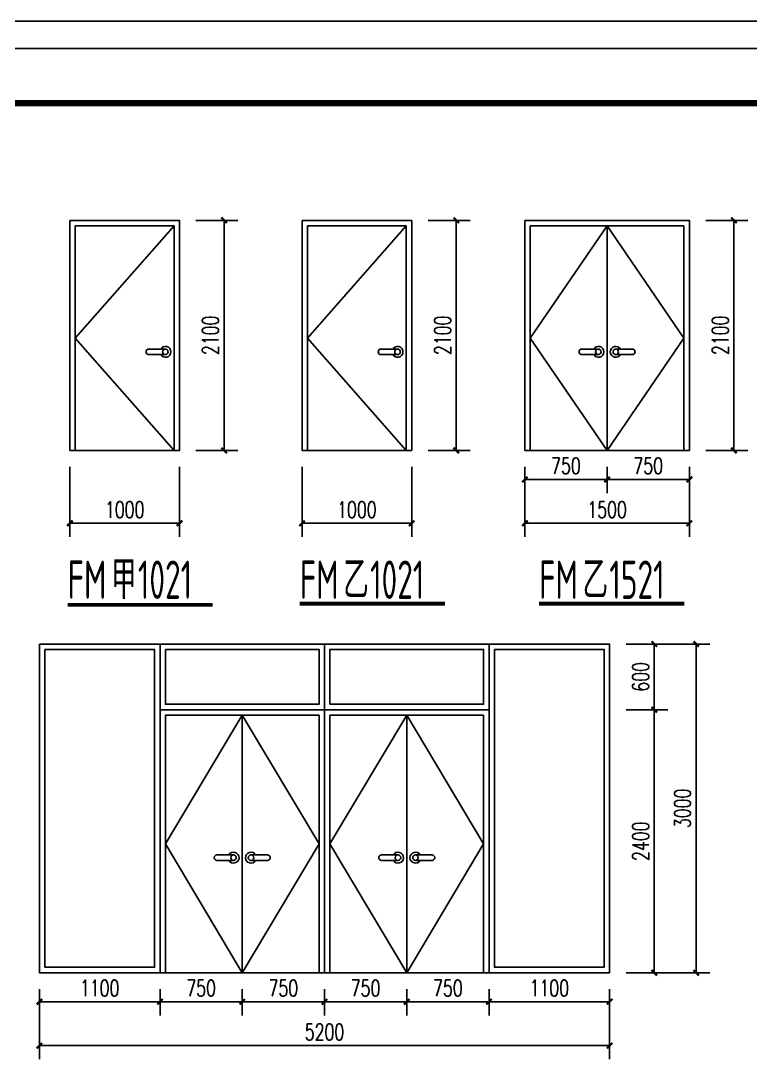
# Model space of a CAD drawing. Header units: millimetres. Extents: x -1048436 to -185795, y -983427 to 400387.
# Drawn here: x -632356 to -625700, y 362629 to 372211 of the extents above; entities that cross this region are included whole.
import ezdxf
from ezdxf.enums import TextEntityAlignment as Align

# ---------------------------------------------------------------- set-up
doc = ezdxf.new("R2010")
doc.units = ezdxf.units.MM
doc.header["$LTSCALE"] = 500
for name, color, linetype in [('C-SHET-TTLB', 11, 'Continuous'), ('DIM_SYMB', 3, 'Continuous'), ('PUB_DIM', 3, 'Continuous'), ('PUB_TEXT', 7, 'Continuous'), ('建-墙', 254, 'Continuous'), ('建-窗', 135, 'Continuous')]:
    doc.layers.add(name, color=color, linetype=linetype)
doc.styles.add('_TCH_DIM_T3', font='SIMPLEX', dxfattribs={"width": 0.705882, "bigfont": 'GBCBIG'})
doc.styles.add('ECADI', font='hzs.shx', dxfattribs={"width": 0.7, "bigfont": 'hztxt.shx'})
doc.styles.add('XD2008', font='xd-hzs.shx', dxfattribs={"width": 0.7, "bigfont": 'xd-hztxt.shx'})
doc.dimstyles.new('_TCH_ARCH&&50', dxfattribs={"dimtxt": 148.75, "dimasz": 50, "dimexe": 125, "dimexo": 150, "dimgap": 50, "dimtad": 1, "dimdec": 0, "dimzin": 0, "dimdsep": 46, "dimtxsty": '_TCH_DIM_T3', "dimblk": 'ARCHTICK', "dimcen": 0.09, "dimclrt": 7, "dimazin": 2, "dimtfac": 1, "dimtdec": 0, "dimtix": 1, "dimtmove": 2, "dimatfit": 3, "dimldrblk": 'ARCHTICK', "dimfxl": 1, "dimtolj": 1, "dimtzin": 0, "dimarcsym": 0})

# ---------------------------------------------------------------- blocks, each defined once
blk = doc.blocks.new('集团图框A1')
at = {"layer": 'C-SHET-TTLB'}
for points in [[(1095.85, -95.53), (1095.85, -699.53), (244.85, -699.53), (244.85, -95.53)], [(1090.85, -100.53), (1090.85, -694.53), (249.85, -694.53), (249.85, -100.53)]]:
    blk.add_lwpolyline(points, close=True, dxfattribs=at)
at = {"layer": 'C-SHET-TTLB', "const_width": 1.2}
blk.add_lwpolyline([(268.25, -110.53), (1080.85, -110.53), (1080.85, -684.53), (268.25, -684.53)], close=True, dxfattribs=at)
at = {"color": 2, "style": 'ECADI', "width": 0.7}
for tag, p in [('序号1', (1009.72, -381.88)), ('记要1', (1037.92, -381.9)), ('日期1', (1073.26, -381.71)), ('序号2', (1009.72, -387.77)), ('记要2', (1037.92, -387.79)), ('日期2', (1073.26, -387.6)), ('序号3', (1009.72, -393.63)), ('记要3', (1037.92, -393.65)), ('日期3', (1073.26, -393.46)), ('序号4', (1009.72, -399.51)), ('记要4', (1037.92, -399.53)), ('日期4', (1073.26, -399.35)), ('合作设计单位', (1042.53, -542.75)), ('审定人', (1041.84, -561.74)), ('审核人', (1041.84, -571.23)), ('设计总负责人', (1041.84, -580.99)), ('专业负责人', (1041.84, -591.72)), ('校对人', (1041.84, -601.96)), ('设计人', (1041.84, -611.83)), ('建设单位上', (1044.38, -619.93)), ('建设单位中', (1044.38, -623.89)), ('建设单位下', (1044.38, -627.74)), ('项目名称上', (1044.35, -632.3)), ('项目名称中', (1044.35, -636.38)), ('项目名称下', (1044.35, -640.33)), ('子项', (1043.59, -646.93)), ('图名上', (1044.47, -653.59)), ('图名中', (1044.47, -657.5)), ('图名下', (1044.47, -661.62)), ('工程编号', (1027.1, -667.58)), ('阶段', (1063.92, -667.61)), ('比例', (1025.96, -674.19)), ('专业', (1063.72, -673.97)), ('日期', (1026.1, -680.73)), ('图别、图号', (1066.05, -680.84))]:
    blk.add_attdef(tag, text='', height=3.5, dxfattribs=at).set_placement(p, align=Align.MIDDLE)
blk = doc.blocks.new('A1')
blk.add_blockref('集团图框A1', (-609654.51, -640037.88))
blk = doc.blocks.new('_ArchTick')
at = {"color": 0, "linetype": 'ByBlock', "const_width": 0.4}
blk.add_lwpolyline([(-0.5, -0.5), (0.5, 0.5)], dxfattribs=at)
blk = doc.blocks.new('*D424')
at = {"layer": 'Defpoints', "color": 0, "transparency": 16777216}
for p in [(-626606.5, 366525.8), (-626199.6, 366525.8), (-626606.5, 363525.8)]:
    blk.add_point(p, dxfattribs=at)
at = {"layer": 'PUB_DIM', "color": 0, "lineweight": -2, "transparency": 16777216}
for p, q in [((-626456.5, 366525.8), (-626074.6, 366525.8)), ((-626199.6, 363525.8), (-626199.6, 366525.8)), ((-626456.5, 363525.8), (-626074.6, 363525.8))]:
    blk.add_line(p, q, dxfattribs=at)
at = {"layer": 'PUB_DIM', "color": 0, "lineweight": -2, "transparency": 16777216, "xscale": 50, "yscale": 50, "zscale": 50}
for p, rotation in [((-626199.6, 366525.8), 90), ((-626199.6, 363525.8), 270)]:
    blk.add_blockref('_ArchTick', p, dxfattribs=dict(at, rotation=rotation))
at = {"layer": 'PUB_DIM', "color": 7, "transparency": 16777216, "insert": (-626324, 365025.8), "char_height": 148.75, "attachment_point": 5, "rotation": 90, "style": '_TCH_DIM_T3'}
blk.add_mtext('\\A1;3000', dxfattribs=at)
blk = doc.blocks.new('*D425')
at = {"layer": 'Defpoints', "color": 0, "transparency": 16777216}
for p in [(-632188.5, 363525.8), (-626988.5, 363525.8), (-626988.5, 362861.2)]:
    blk.add_point(p, dxfattribs=at)
at = {"layer": 'PUB_DIM', "color": 0, "lineweight": -2, "transparency": 16777216}
for p, q in [((-632188.5, 363375.8), (-632188.5, 362736.2)), ((-626988.5, 363375.8), (-626988.5, 362736.2)), ((-632188.5, 362861.2), (-626988.5, 362861.2))]:
    blk.add_line(p, q, dxfattribs=at)
at = {"layer": 'PUB_DIM', "color": 0, "lineweight": -2, "transparency": 16777216, "xscale": 50, "yscale": 50, "zscale": 50, "rotation": 180}
blk.add_blockref('_ArchTick', (-632188.5, 362861.2), dxfattribs=at)
at = {"layer": 'PUB_DIM', "color": 0, "lineweight": -2, "transparency": 16777216, "xscale": 50, "yscale": 50, "zscale": 50}
blk.add_blockref('_ArchTick', (-626988.5, 362861.2), dxfattribs=at)
at = {"layer": 'PUB_DIM', "color": 7, "transparency": 16777216, "insert": (-629588.5, 362985.6), "char_height": 148.75, "attachment_point": 5, "style": '_TCH_DIM_T3'}
blk.add_mtext('\\A1;5200', dxfattribs=at)
blk = doc.blocks.new('*D426')
at = {"layer": 'Defpoints', "color": 0, "transparency": 16777216}
for p in [(-632188.5, 363525.8), (-631088.5, 363525.8), (-631088.5, 363261.2)]:
    blk.add_point(p, dxfattribs=at)
at = {"layer": 'PUB_DIM', "color": 0, "lineweight": -2, "transparency": 16777216}
for p, q in [((-632188.5, 363375.8), (-632188.5, 363136.2)), ((-631088.5, 363375.8), (-631088.5, 363136.2)), ((-632188.5, 363261.2), (-631088.5, 363261.2))]:
    blk.add_line(p, q, dxfattribs=at)
at = {"layer": 'PUB_DIM', "color": 0, "lineweight": -2, "transparency": 16777216, "xscale": 50, "yscale": 50, "zscale": 50, "rotation": 180}
blk.add_blockref('_ArchTick', (-632188.5, 363261.2), dxfattribs=at)
at = {"layer": 'PUB_DIM', "color": 0, "lineweight": -2, "transparency": 16777216, "xscale": 50, "yscale": 50, "zscale": 50}
blk.add_blockref('_ArchTick', (-631088.5, 363261.2), dxfattribs=at)
at = {"layer": 'PUB_DIM', "color": 7, "transparency": 16777216, "insert": (-631638.5, 363385.6), "char_height": 148.75, "attachment_point": 5, "style": '_TCH_DIM_T3'}
blk.add_mtext('\\A1;1100', dxfattribs=at)
blk = doc.blocks.new('*D427')
at = {"layer": 'Defpoints', "color": 0, "transparency": 16777216}
for p in [(-631088.5, 363525.8), (-630338.5, 363525.8), (-630338.5, 363261.2)]:
    blk.add_point(p, dxfattribs=at)
at = {"layer": 'PUB_DIM', "color": 0, "lineweight": -2, "transparency": 16777216}
for p, q in [((-631088.5, 363375.8), (-631088.5, 363136.2)), ((-630338.5, 363375.8), (-630338.5, 363136.2)), ((-631088.5, 363261.2), (-630338.5, 363261.2))]:
    blk.add_line(p, q, dxfattribs=at)
at = {"layer": 'PUB_DIM', "color": 0, "lineweight": -2, "transparency": 16777216, "xscale": 50, "yscale": 50, "zscale": 50, "rotation": 180}
blk.add_blockref('_ArchTick', (-631088.5, 363261.2), dxfattribs=at)
at = {"layer": 'PUB_DIM', "color": 0, "lineweight": -2, "transparency": 16777216, "xscale": 50, "yscale": 50, "zscale": 50}
blk.add_blockref('_ArchTick', (-630338.5, 363261.2), dxfattribs=at)
at = {"layer": 'PUB_DIM', "color": 7, "transparency": 16777216, "insert": (-630713.5, 363385.6), "char_height": 148.75, "attachment_point": 5, "style": '_TCH_DIM_T3'}
blk.add_mtext('\\A1;750', dxfattribs=at)
blk = doc.blocks.new('*D428')
at = {"layer": 'Defpoints', "color": 0, "transparency": 16777216}
for p in [(-630338.5, 363525.8), (-629588.5, 363525.8), (-629588.5, 363261.2)]:
    blk.add_point(p, dxfattribs=at)
at = {"layer": 'PUB_DIM', "color": 0, "lineweight": -2, "transparency": 16777216}
for p, q in [((-630338.5, 363375.8), (-630338.5, 363136.2)), ((-629588.5, 363375.8), (-629588.5, 363136.2)), ((-630338.5, 363261.2), (-629588.5, 363261.2))]:
    blk.add_line(p, q, dxfattribs=at)
at = {"layer": 'PUB_DIM', "color": 0, "lineweight": -2, "transparency": 16777216, "xscale": 50, "yscale": 50, "zscale": 50, "rotation": 180}
blk.add_blockref('_ArchTick', (-630338.5, 363261.2), dxfattribs=at)
at = {"layer": 'PUB_DIM', "color": 0, "lineweight": -2, "transparency": 16777216, "xscale": 50, "yscale": 50, "zscale": 50}
blk.add_blockref('_ArchTick', (-629588.5, 363261.2), dxfattribs=at)
at = {"layer": 'PUB_DIM', "color": 7, "transparency": 16777216, "insert": (-629963.5, 363385.6), "char_height": 148.75, "attachment_point": 5, "style": '_TCH_DIM_T3'}
blk.add_mtext('\\A1;750', dxfattribs=at)
blk = doc.blocks.new('*D429')
at = {"layer": 'Defpoints', "color": 0, "transparency": 16777216}
for p in [(-629588.5, 363525.8), (-628838.5, 363525.8), (-628838.5, 363261.2)]:
    blk.add_point(p, dxfattribs=at)
at = {"layer": 'PUB_DIM', "color": 0, "lineweight": -2, "transparency": 16777216}
for p, q in [((-629588.5, 363375.8), (-629588.5, 363136.2)), ((-628838.5, 363375.8), (-628838.5, 363136.2)), ((-629588.5, 363261.2), (-628838.5, 363261.2))]:
    blk.add_line(p, q, dxfattribs=at)
at = {"layer": 'PUB_DIM', "color": 0, "lineweight": -2, "transparency": 16777216, "xscale": 50, "yscale": 50, "zscale": 50, "rotation": 180}
blk.add_blockref('_ArchTick', (-629588.5, 363261.2), dxfattribs=at)
at = {"layer": 'PUB_DIM', "color": 0, "lineweight": -2, "transparency": 16777216, "xscale": 50, "yscale": 50, "zscale": 50}
blk.add_blockref('_ArchTick', (-628838.5, 363261.2), dxfattribs=at)
at = {"layer": 'PUB_DIM', "color": 7, "transparency": 16777216, "insert": (-629213.5, 363385.6), "char_height": 148.75, "attachment_point": 5, "style": '_TCH_DIM_T3'}
blk.add_mtext('\\A1;750', dxfattribs=at)
blk = doc.blocks.new('*D430')
at = {"layer": 'Defpoints', "color": 0, "transparency": 16777216}
for p in [(-628838.5, 363525.8), (-628088.5, 363525.8), (-628088.5, 363261.2)]:
    blk.add_point(p, dxfattribs=at)
at = {"layer": 'PUB_DIM', "color": 0, "lineweight": -2, "transparency": 16777216}
for p, q in [((-628838.5, 363375.8), (-628838.5, 363136.2)), ((-628088.5, 363375.8), (-628088.5, 363136.2)), ((-628838.5, 363261.2), (-628088.5, 363261.2))]:
    blk.add_line(p, q, dxfattribs=at)
at = {"layer": 'PUB_DIM', "color": 0, "lineweight": -2, "transparency": 16777216, "xscale": 50, "yscale": 50, "zscale": 50, "rotation": 180}
blk.add_blockref('_ArchTick', (-628838.5, 363261.2), dxfattribs=at)
at = {"layer": 'PUB_DIM', "color": 0, "lineweight": -2, "transparency": 16777216, "xscale": 50, "yscale": 50, "zscale": 50}
blk.add_blockref('_ArchTick', (-628088.5, 363261.2), dxfattribs=at)
at = {"layer": 'PUB_DIM', "color": 7, "transparency": 16777216, "insert": (-628463.5, 363385.6), "char_height": 148.75, "attachment_point": 5, "style": '_TCH_DIM_T3'}
blk.add_mtext('\\A1;750', dxfattribs=at)
blk = doc.blocks.new('*D431')
at = {"layer": 'Defpoints', "color": 0, "transparency": 16777216}
for p in [(-628088.5, 363525.8), (-626988.5, 363525.8), (-626988.5, 363261.2)]:
    blk.add_point(p, dxfattribs=at)
at = {"layer": 'PUB_DIM', "color": 0, "lineweight": -2, "transparency": 16777216}
for p, q in [((-628088.5, 363375.8), (-628088.5, 363136.2)), ((-626988.5, 363375.8), (-626988.5, 363136.2)), ((-628088.5, 363261.2), (-626988.5, 363261.2))]:
    blk.add_line(p, q, dxfattribs=at)
at = {"layer": 'PUB_DIM', "color": 0, "lineweight": -2, "transparency": 16777216, "xscale": 50, "yscale": 50, "zscale": 50, "rotation": 180}
blk.add_blockref('_ArchTick', (-628088.5, 363261.2), dxfattribs=at)
at = {"layer": 'PUB_DIM', "color": 0, "lineweight": -2, "transparency": 16777216, "xscale": 50, "yscale": 50, "zscale": 50}
blk.add_blockref('_ArchTick', (-626988.5, 363261.2), dxfattribs=at)
at = {"layer": 'PUB_DIM', "color": 7, "transparency": 16777216, "insert": (-627538.5, 363385.6), "char_height": 148.75, "attachment_point": 5, "style": '_TCH_DIM_T3'}
blk.add_mtext('\\A1;1100', dxfattribs=at)
blk = doc.blocks.new('*D432')
at = {"layer": 'Defpoints', "color": 0, "transparency": 16777216}
for p in [(-626988.5, 365925.8), (-626581.5, 365925.8), (-626988.5, 363525.8)]:
    blk.add_point(p, dxfattribs=at)
at = {"layer": 'PUB_DIM', "color": 0, "lineweight": -2, "transparency": 16777216}
for p, q in [((-626838.5, 365925.8), (-626456.5, 365925.8)), ((-626581.5, 363525.8), (-626581.5, 365925.8)), ((-626838.5, 363525.8), (-626456.5, 363525.8))]:
    blk.add_line(p, q, dxfattribs=at)
at = {"layer": 'PUB_DIM', "color": 0, "lineweight": -2, "transparency": 16777216, "xscale": 50, "yscale": 50, "zscale": 50}
for p, rotation in [((-626581.5, 365925.8), 90), ((-626581.5, 363525.8), 270)]:
    blk.add_blockref('_ArchTick', p, dxfattribs=dict(at, rotation=rotation))
at = {"layer": 'PUB_DIM', "color": 7, "transparency": 16777216, "insert": (-626705.9, 364725.8), "char_height": 148.75, "attachment_point": 5, "rotation": 90, "style": '_TCH_DIM_T3'}
blk.add_mtext('\\A1;2400', dxfattribs=at)
blk = doc.blocks.new('*D433')
at = {"layer": 'Defpoints', "color": 0, "transparency": 16777216}
for p in [(-626988.5, 366525.8), (-626581.5, 366525.8), (-626988.5, 365925.8)]:
    blk.add_point(p, dxfattribs=at)
at = {"layer": 'PUB_DIM', "color": 0, "lineweight": -2, "transparency": 16777216}
for p, q in [((-626838.5, 366525.8), (-626456.5, 366525.8)), ((-626581.5, 365925.8), (-626581.5, 366525.8)), ((-626838.5, 365925.8), (-626456.5, 365925.8))]:
    blk.add_line(p, q, dxfattribs=at)
at = {"layer": 'PUB_DIM', "color": 0, "lineweight": -2, "transparency": 16777216, "xscale": 50, "yscale": 50, "zscale": 50}
for p, rotation in [((-626581.5, 366525.8), 90), ((-626581.5, 365925.8), 270)]:
    blk.add_blockref('_ArchTick', p, dxfattribs=dict(at, rotation=rotation))
at = {"layer": 'PUB_DIM', "color": 7, "transparency": 16777216, "insert": (-626705.9, 366225.8), "char_height": 148.75, "attachment_point": 5, "rotation": 90, "style": '_TCH_DIM_T3'}
blk.add_mtext('\\A1;600', dxfattribs=at)
blk = doc.blocks.new('*D604')
at = {"layer": 'Defpoints', "color": 0, "transparency": 16777216}
for p in [(-629793.5, 368291.9), (-628793.5, 368291.9), (-628793.5, 367627.3)]:
    blk.add_point(p, dxfattribs=at)
at = {"layer": 'PUB_DIM', "color": 0, "lineweight": -2, "transparency": 16777216}
for p, q in [((-629793.5, 368141.9), (-629793.5, 367502.3)), ((-628793.5, 368141.9), (-628793.5, 367502.3)), ((-629793.5, 367627.3), (-628793.5, 367627.3))]:
    blk.add_line(p, q, dxfattribs=at)
at = {"layer": 'PUB_DIM', "color": 0, "lineweight": -2, "transparency": 16777216, "xscale": 50, "yscale": 50, "zscale": 50, "rotation": 180}
blk.add_blockref('_ArchTick', (-629793.5, 367627.3), dxfattribs=at)
at = {"layer": 'PUB_DIM', "color": 0, "lineweight": -2, "transparency": 16777216, "xscale": 50, "yscale": 50, "zscale": 50}
blk.add_blockref('_ArchTick', (-628793.5, 367627.3), dxfattribs=at)
at = {"layer": 'PUB_DIM', "color": 7, "transparency": 16777216, "insert": (-629293.5, 367751.7), "char_height": 148.75, "attachment_point": 5, "style": '_TCH_DIM_T3'}
blk.add_mtext('\\A1;1000', dxfattribs=at)
blk = doc.blocks.new('*D605')
at = {"layer": 'Defpoints', "color": 0, "transparency": 16777216}
for p in [(-628793.5, 370391.9), (-628386.6, 370391.9), (-628793.5, 368291.9)]:
    blk.add_point(p, dxfattribs=at)
at = {"layer": 'PUB_DIM', "color": 0, "lineweight": -2, "transparency": 16777216}
for p, q in [((-628643.5, 370391.9), (-628261.6, 370391.9)), ((-628386.6, 368291.9), (-628386.6, 370391.9)), ((-628643.5, 368291.9), (-628261.6, 368291.9))]:
    blk.add_line(p, q, dxfattribs=at)
at = {"layer": 'PUB_DIM', "color": 0, "lineweight": -2, "transparency": 16777216, "xscale": 50, "yscale": 50, "zscale": 50}
for p, rotation in [((-628386.6, 370391.9), 90), ((-628386.6, 368291.9), 270)]:
    blk.add_blockref('_ArchTick', p, dxfattribs=dict(at, rotation=rotation))
at = {"layer": 'PUB_DIM', "color": 7, "transparency": 16777216, "insert": (-628511, 369341.9), "char_height": 148.75, "attachment_point": 5, "rotation": 90, "style": '_TCH_DIM_T3'}
blk.add_mtext('\\A1;2100', dxfattribs=at)
blk = doc.blocks.new('*D606')
at = {"layer": 'Defpoints', "color": 0, "transparency": 16777216}
for p in [(-627761.7, 368291.9), (-626261.7, 368291.9), (-626261.7, 367627.3)]:
    blk.add_point(p, dxfattribs=at)
at = {"layer": 'PUB_DIM', "color": 0, "lineweight": -2, "transparency": 16777216}
for p, q in [((-627761.7, 368141.9), (-627761.7, 367502.3)), ((-626261.7, 368141.9), (-626261.7, 367502.3)), ((-627761.7, 367627.3), (-626261.7, 367627.3))]:
    blk.add_line(p, q, dxfattribs=at)
at = {"layer": 'PUB_DIM', "color": 0, "lineweight": -2, "transparency": 16777216, "xscale": 50, "yscale": 50, "zscale": 50, "rotation": 180}
blk.add_blockref('_ArchTick', (-627761.7, 367627.3), dxfattribs=at)
at = {"layer": 'PUB_DIM', "color": 0, "lineweight": -2, "transparency": 16777216, "xscale": 50, "yscale": 50, "zscale": 50}
blk.add_blockref('_ArchTick', (-626261.7, 367627.3), dxfattribs=at)
at = {"layer": 'PUB_DIM', "color": 7, "transparency": 16777216, "insert": (-627011.7, 367751.7), "char_height": 148.75, "attachment_point": 5, "style": '_TCH_DIM_T3'}
blk.add_mtext('\\A1;1500', dxfattribs=at)
blk = doc.blocks.new('*D607')
at = {"layer": 'Defpoints', "color": 0, "transparency": 16777216}
for p in [(-627761.7, 368291.9), (-627011.7, 368291.9), (-627011.7, 368027.3)]:
    blk.add_point(p, dxfattribs=at)
at = {"layer": 'PUB_DIM', "color": 0, "lineweight": -2, "transparency": 16777216}
for p, q in [((-627761.7, 368141.9), (-627761.7, 367902.3)), ((-627011.7, 368141.9), (-627011.7, 367902.3)), ((-627761.7, 368027.3), (-627011.7, 368027.3))]:
    blk.add_line(p, q, dxfattribs=at)
at = {"layer": 'PUB_DIM', "color": 0, "lineweight": -2, "transparency": 16777216, "xscale": 50, "yscale": 50, "zscale": 50, "rotation": 180}
blk.add_blockref('_ArchTick', (-627761.7, 368027.3), dxfattribs=at)
at = {"layer": 'PUB_DIM', "color": 0, "lineweight": -2, "transparency": 16777216, "xscale": 50, "yscale": 50, "zscale": 50}
blk.add_blockref('_ArchTick', (-627011.7, 368027.3), dxfattribs=at)
at = {"layer": 'PUB_DIM', "color": 7, "transparency": 16777216, "insert": (-627386.7, 368151.7), "char_height": 148.75, "attachment_point": 5, "style": '_TCH_DIM_T3'}
blk.add_mtext('\\A1;750', dxfattribs=at)
blk = doc.blocks.new('*D608')
at = {"layer": 'Defpoints', "color": 0, "transparency": 16777216}
for p in [(-627011.7, 368291.9), (-626261.7, 368291.9), (-626261.7, 368027.3)]:
    blk.add_point(p, dxfattribs=at)
at = {"layer": 'PUB_DIM', "color": 0, "lineweight": -2, "transparency": 16777216}
for p, q in [((-627011.7, 368141.9), (-627011.7, 367902.3)), ((-626261.7, 368141.9), (-626261.7, 367902.3)), ((-627011.7, 368027.3), (-626261.7, 368027.3))]:
    blk.add_line(p, q, dxfattribs=at)
at = {"layer": 'PUB_DIM', "color": 0, "lineweight": -2, "transparency": 16777216, "xscale": 50, "yscale": 50, "zscale": 50, "rotation": 180}
blk.add_blockref('_ArchTick', (-627011.7, 368027.3), dxfattribs=at)
at = {"layer": 'PUB_DIM', "color": 0, "lineweight": -2, "transparency": 16777216, "xscale": 50, "yscale": 50, "zscale": 50}
blk.add_blockref('_ArchTick', (-626261.7, 368027.3), dxfattribs=at)
at = {"layer": 'PUB_DIM', "color": 7, "transparency": 16777216, "insert": (-626636.7, 368151.7), "char_height": 148.75, "attachment_point": 5, "style": '_TCH_DIM_T3'}
blk.add_mtext('\\A1;750', dxfattribs=at)
blk = doc.blocks.new('*D609')
at = {"layer": 'Defpoints', "color": 0, "transparency": 16777216}
for p in [(-626261.7, 370391.9), (-625854.8, 370391.9), (-626261.7, 368291.9)]:
    blk.add_point(p, dxfattribs=at)
at = {"layer": 'PUB_DIM', "color": 0, "lineweight": -2, "transparency": 16777216}
for p, q in [((-626111.7, 370391.9), (-625729.8, 370391.9)), ((-625854.8, 368291.9), (-625854.8, 370391.9)), ((-626111.7, 368291.9), (-625729.8, 368291.9))]:
    blk.add_line(p, q, dxfattribs=at)
at = {"layer": 'PUB_DIM', "color": 0, "lineweight": -2, "transparency": 16777216, "xscale": 50, "yscale": 50, "zscale": 50}
for p, rotation in [((-625854.8, 370391.9), 90), ((-625854.8, 368291.9), 270)]:
    blk.add_blockref('_ArchTick', p, dxfattribs=dict(at, rotation=rotation))
at = {"layer": 'PUB_DIM', "color": 7, "transparency": 16777216, "insert": (-625979.2, 369341.9), "char_height": 148.75, "attachment_point": 5, "rotation": 90, "style": '_TCH_DIM_T3'}
blk.add_mtext('\\A1;2100', dxfattribs=at)
blk = doc.blocks.new('*D610')
at = {"layer": 'Defpoints', "color": 0, "transparency": 16777216}
for p in [(-631910.7, 368291.9), (-630910.7, 368291.9), (-630910.7, 367627.3)]:
    blk.add_point(p, dxfattribs=at)
at = {"layer": 'PUB_DIM', "color": 0, "lineweight": -2, "transparency": 16777216}
for p, q in [((-631910.7, 368141.9), (-631910.7, 367502.3)), ((-630910.7, 368141.9), (-630910.7, 367502.3)), ((-631910.7, 367627.3), (-630910.7, 367627.3))]:
    blk.add_line(p, q, dxfattribs=at)
at = {"layer": 'PUB_DIM', "color": 0, "lineweight": -2, "transparency": 16777216, "xscale": 50, "yscale": 50, "zscale": 50, "rotation": 180}
blk.add_blockref('_ArchTick', (-631910.7, 367627.3), dxfattribs=at)
at = {"layer": 'PUB_DIM', "color": 0, "lineweight": -2, "transparency": 16777216, "xscale": 50, "yscale": 50, "zscale": 50}
blk.add_blockref('_ArchTick', (-630910.7, 367627.3), dxfattribs=at)
at = {"layer": 'PUB_DIM', "color": 7, "transparency": 16777216, "insert": (-631410.7, 367751.7), "char_height": 148.75, "attachment_point": 5, "style": '_TCH_DIM_T3'}
blk.add_mtext('\\A1;1000', dxfattribs=at)
blk = doc.blocks.new('*D611')
at = {"layer": 'Defpoints', "color": 0, "transparency": 16777216}
for p in [(-630910.7, 370391.9), (-630503.8, 370391.9), (-630910.7, 368291.9)]:
    blk.add_point(p, dxfattribs=at)
at = {"layer": 'PUB_DIM', "color": 0, "lineweight": -2, "transparency": 16777216}
for p, q in [((-630760.7, 370391.9), (-630378.8, 370391.9)), ((-630503.8, 368291.9), (-630503.8, 370391.9)), ((-630760.7, 368291.9), (-630378.8, 368291.9))]:
    blk.add_line(p, q, dxfattribs=at)
at = {"layer": 'PUB_DIM', "color": 0, "lineweight": -2, "transparency": 16777216, "xscale": 50, "yscale": 50, "zscale": 50}
for p, rotation in [((-630503.8, 370391.9), 90), ((-630503.8, 368291.9), 270)]:
    blk.add_blockref('_ArchTick', p, dxfattribs=dict(at, rotation=rotation))
at = {"layer": 'PUB_DIM', "color": 7, "transparency": 16777216, "insert": (-630628.2, 369341.9), "char_height": 148.75, "attachment_point": 5, "rotation": 90, "style": '_TCH_DIM_T3'}
blk.add_mtext('\\A1;2100', dxfattribs=at)

msp = doc.modelspace()

# ---------------------------------------------------------------- linework, layer by layer
at = {"layer": 'DIM_SYMB', "const_width": 35}
for points in [[(-631930.9, 366884), (-630607.6, 366884)], [(-629813.7, 366894.4), (-628490.4, 366894.4)], [(-627631.9, 366894.4), (-626308.6, 366894.4)]]:
    msp.add_lwpolyline(points, dxfattribs=at)
at = {"layer": '建-墙'}
for points in [[(-631910.7, 370391.9), (-630910.7, 370391.9), (-630910.7, 368291.9), (-631910.7, 368291.9)], [(-629793.5, 370391.9), (-628793.5, 370391.9), (-628793.5, 368291.9), (-629793.5, 368291.9)], [(-627761.7, 370391.9), (-626261.7, 370391.9), (-626261.7, 368291.9), (-627761.7, 368291.9)]]:
    msp.add_lwpolyline(points, close=True, dxfattribs=at)
at = {"layer": '建-窗'}
for p, q in [((-631910.7, 370391.9), (-630910.7, 370391.9)), ((-631910.7, 368291.9), (-631910.7, 370391.9)), ((-630960.7, 370341.9), (-631860.7, 369316.9)), ((-631860.7, 370341.9), (-630960.7, 370341.9)), ((-631860.7, 368291.9), (-631860.7, 370341.9)), ((-630960.7, 370341.9), (-630960.7, 368291.9)), ((-630960.7, 368291.9), (-630960.7, 370341.9)), ((-630910.7, 368291.9), (-630910.7, 370391.9)), ((-629793.5, 370391.9), (-628793.5, 370391.9)), ((-629793.5, 368291.9), (-629793.5, 370391.9)), ((-628843.5, 370341.9), (-629743.5, 369316.9)), ((-629743.5, 370341.9), (-628843.5, 370341.9)), ((-629743.5, 368291.9), (-629743.5, 370341.9)), ((-628843.5, 370341.9), (-628843.5, 368291.9)), ((-628843.5, 368291.9), (-628843.5, 370341.9)), ((-628793.5, 368291.9), (-628793.5, 370391.9)), ((-627761.7, 370391.9), (-626261.7, 370391.9)), ((-627761.7, 368291.9), (-627761.7, 370391.9)), ((-627011.7, 370341.9), (-627711.7, 369316.9)), ((-627711.7, 370341.9), (-626311.7, 370341.9)), ((-627711.7, 368291.9), (-627711.7, 370341.9)), ((-626311.7, 369316.9), (-627011.7, 370341.9)), ((-627011.7, 370341.9), (-627011.7, 368291.9)), ((-626311.7, 368291.9), (-626311.7, 370341.9)), ((-626261.7, 368291.9), (-626261.7, 370391.9)), ((-631860.7, 369316.9), (-630960.7, 368291.9)), ((-629743.5, 369316.9), (-628843.5, 368291.9)), ((-627711.7, 369316.9), (-627011.7, 368291.9)), ((-627011.7, 368291.9), (-626311.7, 369316.9)), ((-631040, 369216.9), (-631191.1, 369216.9)), ((-628922.8, 369216.9), (-629073.9, 369216.9)), ((-627091, 369216.9), (-627242.1, 369216.9)), ((-626932.4, 369216.9), (-626781.3, 369216.9)), ((-631040, 369166.9), (-631191.1, 369166.9)), ((-628922.8, 369166.9), (-629073.9, 369166.9)), ((-627091, 369166.9), (-627242.1, 369166.9)), ((-626932.4, 369166.9), (-626781.3, 369166.9)), ((-631088.5, 366525.8), (-632188.5, 366525.8)), ((-631088.5, 365925.8), (-629588.5, 365925.8)), ((-631088.5, 363525.8), (-631088.5, 365925.8)), ((-629588.5, 365925.8), (-628088.5, 365925.8)), ((-629588.5, 363525.8), (-629588.5, 365925.8)), ((-629588.5, 363525.8), (-629588.5, 365925.8)), ((-628088.5, 363525.8), (-628088.5, 365925.8)), ((-630338.5, 365875.8), (-631038.5, 364700.8)), ((-631038.5, 365875.8), (-629638.5, 365875.8)), ((-631038.5, 363525.8), (-631038.5, 365875.8)), ((-629638.5, 364700.8), (-630338.5, 365875.8)), ((-630338.5, 365875.8), (-630338.5, 363525.8)), ((-629638.5, 363525.8), (-629638.5, 365875.8)), ((-628838.5, 365875.8), (-629538.5, 364700.8)), ((-629538.5, 365875.8), (-628138.5, 365875.8)), ((-629538.5, 363525.8), (-629538.5, 365875.8)), ((-628138.5, 364700.8), (-628838.5, 365875.8)), ((-628838.5, 365875.8), (-628838.5, 363525.8)), ((-628138.5, 363525.8), (-628138.5, 365875.8)), ((-631038.5, 364700.8), (-630338.5, 363525.8)), ((-630338.5, 363525.8), (-629638.5, 364700.8)), ((-629538.5, 364700.8), (-628838.5, 363525.8)), ((-628838.5, 363525.8), (-628138.5, 364700.8)), ((-630417.8, 364600.8), (-630568.9, 364600.8)), ((-630259.1, 364600.8), (-630108, 364600.8)), ((-628917.8, 364600.8), (-629068.9, 364600.8)), ((-628759.1, 364600.8), (-628608, 364600.8)), ((-630417.8, 364550.8), (-630568.9, 364550.8)), ((-630259.1, 364550.8), (-630108, 364550.8)), ((-628917.8, 364550.8), (-629068.9, 364550.8)), ((-628759.1, 364550.8), (-628608, 364550.8))]:
    msp.add_line(p, q, dxfattribs=at)
for points in [[(-632188.5, 366525.8), (-631088.5, 366525.8), (-631088.5, 363525.8), (-632188.5, 363525.8)], [(-631088.5, 366525.8), (-629588.5, 366525.8), (-629588.5, 365925.8), (-631088.5, 365925.8)], [(-629588.5, 365925.8), (-628088.5, 365925.8), (-628088.5, 366525.8), (-629588.5, 366525.8)], [(-628088.5, 366525.8), (-626988.5, 366525.8), (-626988.5, 363525.8), (-628088.5, 363525.8)], [(-632138.5, 366475.8), (-631138.5, 366475.8), (-631138.5, 363575.8), (-632138.5, 363575.8)], [(-631038.5, 366475.8), (-629638.5, 366475.8), (-629638.5, 365975.8), (-631038.5, 365975.8)], [(-629538.5, 365975.8), (-628138.5, 365975.8), (-628138.5, 366475.8), (-629538.5, 366475.8)], [(-628038.5, 366475.8), (-627038.5, 366475.8), (-627038.5, 363575.8), (-628038.5, 363575.8)], [(-631088.5, 365925.8), (-629588.5, 365925.8), (-629588.5, 363525.8), (-631088.5, 363525.8)], [(-629588.5, 365925.8), (-628088.5, 365925.8), (-628088.5, 363525.8), (-629588.5, 363525.8)]]:
    msp.add_lwpolyline(points, close=True, dxfattribs=at)
for centre in [(-631040, 369191.9), (-628922.8, 369191.9), (-627091, 369191.9), (-626932.4, 369191.9), (-630417.8, 364575.8), (-630259.1, 364575.8), (-628917.8, 364575.8), (-628759.1, 364575.8)]:
    msp.add_circle(centre, 25, dxfattribs=at)
for centre, radius, start, end in [((-631191.1, 369191.9), 25, 90, 270), ((-631040, 369191.9), 50, 210, 150), ((-629073.9, 369191.9), 25, 90, 270), ((-628922.8, 369191.9), 50, 210, 150), ((-627242.1, 369191.9), 25, 90, 270), ((-627091, 369191.9), 50, 210, 150), ((-626932.4, 369191.9), 50, 30, 330), ((-626781.3, 369191.9), 25, 270, 90), ((-630568.9, 364575.8), 25, 90, 270), ((-630417.8, 364575.8), 50, 210, 150), ((-630259.1, 364575.8), 50, 30, 330), ((-630108, 364575.8), 25, 270, 90), ((-629068.9, 364575.8), 25, 90, 270), ((-628917.8, 364575.8), 50, 210, 150), ((-628759.1, 364575.8), 50, 30, 330), ((-628608, 364575.8), 25, 270, 90)]:
    msp.add_arc(centre, radius, start, end, dxfattribs=at)

# ---------------------------------------------------------------- block references
at = {"xscale": 50, "yscale": 50, "zscale": 50}
msp.add_blockref('A1', (29824819.3, 32378881.2), dxfattribs=at)

# ---------------------------------------------------------------- texts
at = {"layer": 'PUB_TEXT', "style": 'XD2008', "width": 0.7}
for s, p in [('FM', (-631930.9, 366937.5)), ('甲', (-631535.1, 366937.5)), ('1021', (-631290.1, 366937.5)), ('FM', (-629813.7, 366937.5)), ('乙', (-629417.9, 366937.5)), ('1021', (-629172.9, 366937.5)), ('FM', (-627631.9, 366937.5)), ('乙', (-627236.1, 366937.5)), ('1521', (-626991.1, 366937.5))]:
    msp.add_text(s, height=350, dxfattribs=at).set_placement(p)

# ---------------------------------------------------------------- dimensions: what is measured, and where the dimension line sits
at = {"layer": 'PUB_DIM'}
for p1, p2, distance, picture, middle in [((-630910.7, 368291.9), (-630910.7, 370391.9), -406.9, '*D611', (-630628.2, 369341.9)), ((-628793.5, 368291.9), (-628793.5, 370391.9), -406.9, '*D605', (-628511, 369341.9)), ((-626261.7, 368291.9), (-626261.7, 370391.9), -406.9, '*D609', (-625979.2, 369341.9)), ((-631910.7, 368291.9), (-630910.7, 368291.9), -664.6, '*D610', (-631410.7, 367751.7)), ((-629793.5, 368291.9), (-628793.5, 368291.9), -664.6, '*D604', (-629293.5, 367751.7)), ((-627761.7, 368291.9), (-626261.7, 368291.9), -664.6, '*D606', (-627011.7, 367751.7)), ((-627761.7, 368291.9), (-627011.7, 368291.9), -264.6, '*D607', (-627386.7, 368151.7)), ((-627011.7, 368291.9), (-626261.7, 368291.9), -264.6, '*D608', (-626636.7, 368151.7)), ((-626988.5, 365925.8), (-626988.5, 366525.8), -406.9, '*D433', (-626705.9, 366225.8)), ((-626606.5, 363525.8), (-626606.5, 366525.8), -406.9, '*D424', (-626324, 365025.8)), ((-626988.5, 363525.8), (-626988.5, 365925.8), -406.9, '*D432', (-626705.9, 364725.8)), ((-632188.5, 363525.8), (-626988.5, 363525.8), -664.6, '*D425', (-629588.5, 362985.6)), ((-632188.5, 363525.8), (-631088.5, 363525.8), -264.6, '*D426', (-631638.5, 363385.6)), ((-631088.5, 363525.8), (-630338.5, 363525.8), -264.6, '*D427', (-630713.5, 363385.6)), ((-630338.5, 363525.8), (-629588.5, 363525.8), -264.6, '*D428', (-629963.5, 363385.6)), ((-629588.5, 363525.8), (-628838.5, 363525.8), -264.6, '*D429', (-629213.5, 363385.6)), ((-628838.5, 363525.8), (-628088.5, 363525.8), -264.6, '*D430', (-628463.5, 363385.6)), ((-628088.5, 363525.8), (-626988.5, 363525.8), -264.6, '*D431', (-627538.5, 363385.6))]:
    dim = msp.add_aligned_dim(p1=p1, p2=p2, distance=distance, dimstyle='_TCH_ARCH&&50', dxfattribs=at)
    dim.commit()
    dim.dimension.update_dxf_attribs({"geometry": picture, "text_midpoint": middle})

doc.saveas('drawing.dxf')
